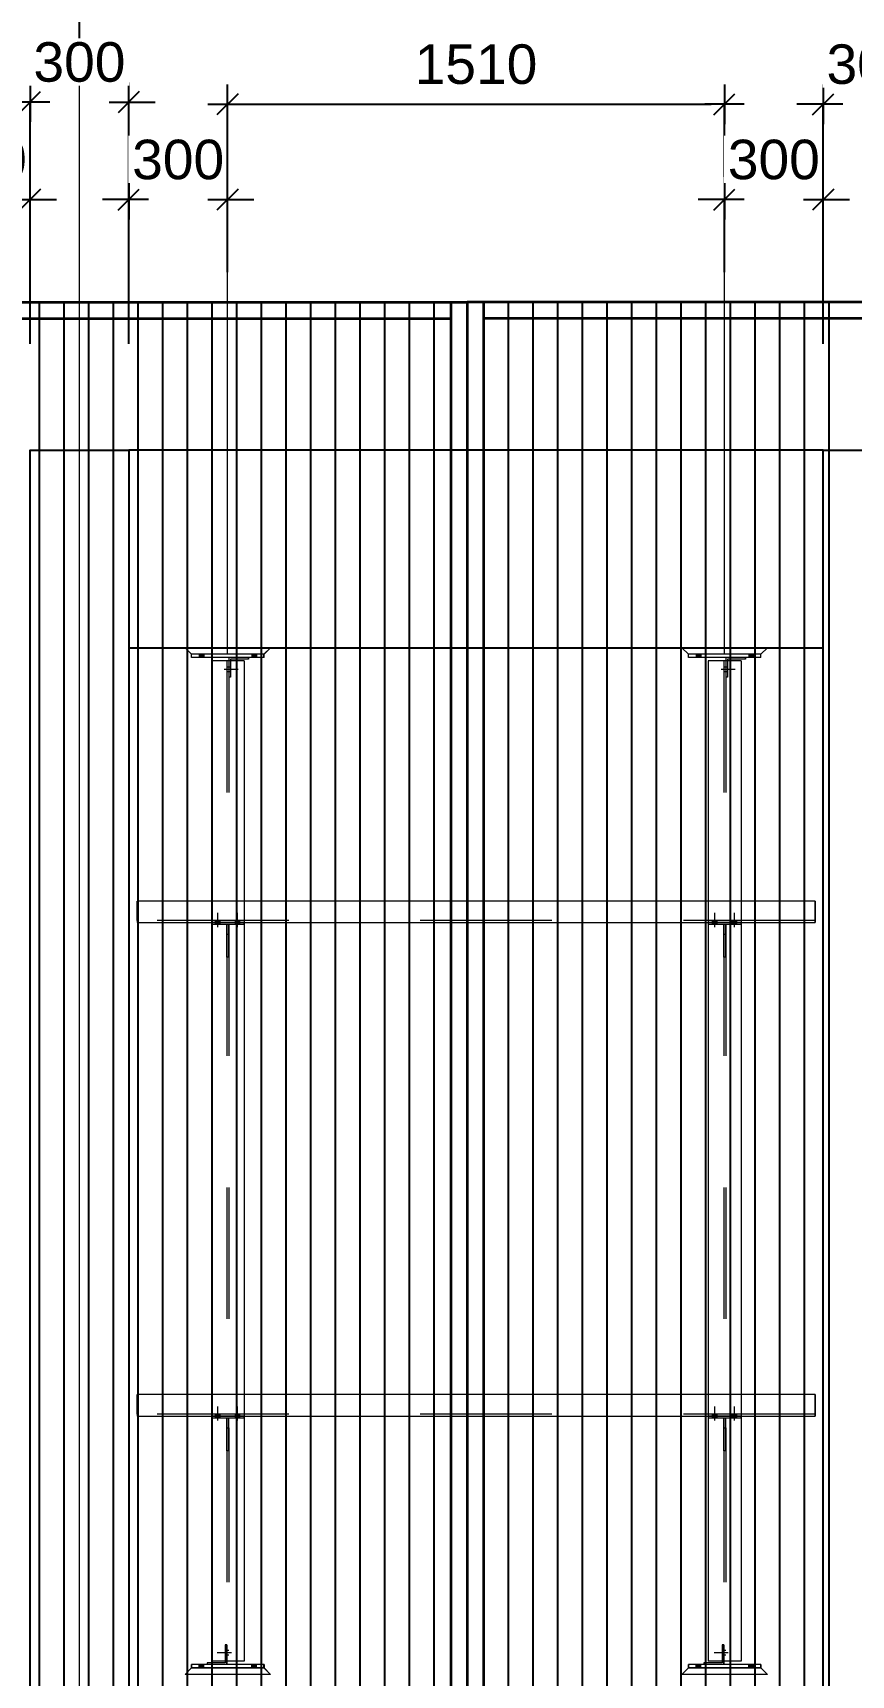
# Model space of a CAD drawing. Header units: millimetres. Extents: x 652937 to 1670132, y 1473552 to 2851037.
# Drawn here: x 663468.656 to 663471.143, y 1524564.286 to 1524569.277 of the extents above; entities that cross this region are included whole.
import ezdxf

# ---------------------------------------------------------------- set-up
doc = ezdxf.new("R2010")
doc.units = ezdxf.units.MM
for name, pattern in [('Grid Line', [22.225, 12.7, -3.175, 3.175, -3.175]), ('HIDDEN', [0.375, 0.25, -0.125]), ('XKITLINE00', [0]), ('XKITLINE02', [4, 2, -2])]:
    doc.linetypes.add(name, pattern=pattern)
doc.layers.add('000 - 0_HIDE_OBJ_FRAMING_DEF_SUB', color=7, linetype='Continuous', plot=False)
for name, color, linetype, lineweight in [('A-GENM', 7, 'Continuous', 9), ('Bolt', 7, 'Continuous', 0), ('Part', 7, 'Continuous', 0), ('Z-030-M_GRID', 7, 'Continuous', 9)]:
    doc.layers.add(name, color=color, linetype=linetype, lineweight=lineweight)
doc.layers.add('S-DIM', color=7, linetype='Continuous')
doc.styles.add('Arial', font='arial.ttf')
doc.dimstyles.new('Dim 40 - Cen', dxfattribs={"dimscale": 0.04, "dimtxt": 3, "dimasz": 1, "dimexe": 0, "dimexo": 1, "dimgap": 1.5, "dimtad": 1, "dimdec": 0, "dimlfac": 1000, "dimzin": 1, "dimdsep": 46, "dimtxsty": 'Arial', "dimblk": 'CEN1', "dimcen": 0.09, "dimclrd": 7, "dimclre": 7, "dimclrt": 7, "dimadec": 0, "dimazin": 0, "dimtfac": 1, "dimtdec": 0, "dimtix": 1, "dimtofl": 0, "dimtmove": 2, "dimatfit": 3, "dimfxl": 1, "dimtfill": 1, "dimtolj": 1, "dimtzin": 0, "dimarcsym": 1})
doc.dimstyles.new('Dim 40 - End', dxfattribs={"dimscale": 0.04, "dimtxt": 3, "dimasz": 1, "dimexe": 0, "dimexo": 2.5, "dimgap": 1.5, "dimtad": 1, "dimdec": 0, "dimlfac": 1000, "dimzin": 1, "dimdsep": 46, "dimtxsty": 'Arial', "dimblk": 'END', "dimcen": 0.09, "dimclrd": 7, "dimclre": 7, "dimclrt": 7, "dimadec": 0, "dimazin": 0, "dimtfac": 1, "dimtdec": 0, "dimtix": 1, "dimtofl": 0, "dimtmove": 2, "dimatfit": 3, "dimfxl": 1, "dimtfill": 1, "dimtfillclr": 256, "dimtolj": 1, "dimtzin": 0, "dimarcsym": 0})

# ---------------------------------------------------------------- blocks, each defined once
blk = doc.blocks.new('GM_Louver Grill Vertical Z1 - Z Profile-22981246-ENT 3 ELE-1 Sheet')
at = {"layer": '000 - 0_HIDE_OBJ_FRAMING_DEF_SUB', "color": 7}
blk.add_line((1611284.3, 108890), (1611284.3, 114870), dxfattribs=at)
blk = doc.blocks.new('E1')
at = {"layer": '000 - 0_HIDE_OBJ_FRAMING_DEF_SUB', "color": 7, "lineweight": 35}
for p, q in [((1611409.3, 114870), (1611409.3, 108890)), ((1611509.3, 114870), (1611509.3, 108890)), ((1610009.3, 114820), (1611409.3, 114820)), ((1612909.3, 114820), (1611509.3, 114820))]:
    blk.add_line(p, q, dxfattribs=at)
for points in [[(1609959.3, 114870), (1611459.3, 114870), (1611459.3, 108890), (1609959.3, 108890)], [(1612959.3, 114870), (1611459.3, 114870), (1611459.3, 108890), (1612959.3, 108890)]]:
    blk.add_lwpolyline(points, close=True, dxfattribs=at)
at = {"layer": 'A-GENM', "color": 7}
for p in [(-1125, 0), (-1050, 0), (-975, 0), (-900, 0), (-825, 0), (-750, 0), (-675, 0), (-600, 0), (-525, 0), (-450, 0), (-375, 0), (-300, 0), (-225, 0), (-150, 0), (-75, 0), (0, 0), (75, 0), (300, 0), (375, 0), (450, 0), (525, 0), (600, 0), (675, 0), (750, 0), (825, 0), (900, 0), (975, 0), (1050, 0), (1125, 0), (1200, 0), (1275, 0)]:
    blk.add_blockref('GM_Louver Grill Vertical Z1 - Z Profile-22981246-ENT 3 ELE-1 Sheet', p, dxfattribs=at)
blk = doc.blocks.new('CEN1')
at = {"color": 7}
for p, q in [((0, 1.5), (0, -1.5)), ((1.5, 0), (-1.5, 0))]:
    blk.add_line(p, q, dxfattribs=at)
blk.add_circle((0, 0), 0.75, dxfattribs=at)
blk = doc.blocks.new('*D218')
at = {"color": 7, "lineweight": -2, "transparency": 16777216}
for p, q in [((663465.583, 1524569.1562), (663465.583, 1524569.4176)), ((663465.623, 1524569.4176), (663468.758, 1524569.4176)), ((663468.798, 1524569.1996), (663468.798, 1524569.4176))]:
    blk.add_line(p, q, dxfattribs=at)
at = {"layer": 'Defpoints', "color": 7, "transparency": 16777216}
for p in [(663468.798, 1524569.4176), (663468.798, 1524569.1596), (663465.583, 1524569.1162)]:
    blk.add_point(p, dxfattribs=at)
at = {"color": 7, "lineweight": -2, "transparency": 16777216, "xscale": 0.04, "yscale": 0.04, "zscale": 0.04, "rotation": 180}
blk.add_blockref('CEN1', (663465.583, 1524569.4176), dxfattribs=at)
at = {"color": 7, "lineweight": -2, "transparency": 16777216, "xscale": 0.04, "yscale": 0.04, "zscale": 0.04}
blk.add_blockref('CEN1', (663468.798, 1524569.4176), dxfattribs=at)
at = {"color": 7, "transparency": 16777216, "insert": (663467.1905, 1524569.5389), "char_height": 0.12, "attachment_point": 5, "style": 'Arial', "bg_fill": 3, "box_fill_scale": 1.1, "bg_fill_color": 256, "bg_fill_true_color": 13158600, "bg_fill_transparency": 0}
blk.add_mtext('\\A1;3215', dxfattribs=at)
blk = doc.blocks.new('*D219')
at = {"color": 7, "lineweight": -2, "transparency": 16777216}
for p, q in [((663468.798, 1524569.1996), (663468.798, 1524569.4176)), ((663468.838, 1524569.4176), (663471.168, 1524569.4176)), ((663471.208, 1524569.162), (663471.208, 1524569.4176))]:
    blk.add_line(p, q, dxfattribs=at)
at = {"layer": 'Defpoints', "color": 7, "transparency": 16777216}
for p in [(663471.208, 1524569.4176), (663468.798, 1524569.1596), (663471.208, 1524569.122)]:
    blk.add_point(p, dxfattribs=at)
at = {"color": 7, "lineweight": -2, "transparency": 16777216, "xscale": 0.04, "yscale": 0.04, "zscale": 0.04, "rotation": 180}
blk.add_blockref('CEN1', (663468.798, 1524569.4176), dxfattribs=at)
at = {"color": 7, "lineweight": -2, "transparency": 16777216, "xscale": 0.04, "yscale": 0.04, "zscale": 0.04}
blk.add_blockref('CEN1', (663471.208, 1524569.4176), dxfattribs=at)
at = {"color": 7, "transparency": 16777216, "insert": (663470.003, 1524569.5389), "char_height": 0.12, "attachment_point": 5, "style": 'Arial', "bg_fill": 3, "box_fill_scale": 1.1, "bg_fill_color": 256, "bg_fill_true_color": 13158600, "bg_fill_transparency": 0}
blk.add_mtext('\\A1;2410', dxfattribs=at)
blk = doc.blocks.new('END')
at = {"color": 7}
for p, q in [((0, 1.5), (0, -1.5)), ((1.5, 0), (-1.5, 0)), ((-0.8, -0.8), (0.8, 0.8))]:
    blk.add_line(p, q, dxfattribs=at)
blk = doc.blocks.new('*D246')
at = {"layer": 'Defpoints', "color": 7, "transparency": 16777216}
for p in [(663468.648, 1524568.7696), (663468.3485, 1524568.4689), (663468.648, 1524568.2311)]:
    blk.add_point(p, dxfattribs=at)
at = {"layer": 'S-DIM', "color": 7, "lineweight": -2, "transparency": 16777216}
for p, q in [((663468.3085, 1524568.7696), (663468.2685, 1524568.7696)), ((663468.3485, 1524568.5689), (663468.3485, 1524568.7696)), ((663468.648, 1524568.3311), (663468.648, 1524568.7696)), ((663468.688, 1524568.7696), (663468.728, 1524568.7696))]:
    blk.add_line(p, q, dxfattribs=at)
at = {"layer": 'S-DIM', "color": 7, "lineweight": -2, "transparency": 16777216, "xscale": 0.04, "yscale": 0.04, "zscale": 0.04}
blk.add_blockref('END', (663468.3485, 1524568.7696), dxfattribs=at)
at = {"layer": 'S-DIM', "color": 7, "lineweight": -2, "transparency": 16777216, "xscale": 0.04, "yscale": 0.04, "zscale": 0.04, "rotation": 180}
blk.add_blockref('END', (663468.648, 1524568.7696), dxfattribs=at)
at = {"layer": 'S-DIM', "color": 7, "transparency": 16777216, "insert": (663468.4982, 1524568.8909), "char_height": 0.12, "attachment_point": 5, "style": 'Arial', "bg_fill": 3, "box_fill_scale": 1.1, "bg_fill_color": 256, "bg_fill_true_color": 13158600, "bg_fill_transparency": 0}
blk.add_mtext('\\A1;300', dxfattribs=at)
blk = doc.blocks.new('*D247')
at = {"layer": 'Defpoints', "color": 7, "transparency": 16777216}
for p in [(663468.948, 1524569.0659), (663468.648, 1524568.5273), (663468.948, 1524568.5273)]:
    blk.add_point(p, dxfattribs=at)
at = {"layer": 'S-DIM', "color": 7, "lineweight": -2, "transparency": 16777216}
for p, q in [((663468.608, 1524569.0659), (663468.568, 1524569.0659)), ((663468.648, 1524568.6273), (663468.648, 1524569.0659)), ((663468.948, 1524568.6273), (663468.948, 1524569.0659)), ((663468.988, 1524569.0659), (663469.028, 1524569.0659))]:
    blk.add_line(p, q, dxfattribs=at)
at = {"layer": 'S-DIM', "color": 7, "lineweight": -2, "transparency": 16777216, "xscale": 0.04, "yscale": 0.04, "zscale": 0.04}
blk.add_blockref('END', (663468.648, 1524569.0659), dxfattribs=at)
at = {"layer": 'S-DIM', "color": 7, "lineweight": -2, "transparency": 16777216, "xscale": 0.04, "yscale": 0.04, "zscale": 0.04, "rotation": 180}
blk.add_blockref('END', (663468.948, 1524569.0659), dxfattribs=at)
at = {"layer": 'S-DIM', "color": 7, "transparency": 16777216, "insert": (663468.798, 1524569.1872), "char_height": 0.12, "attachment_point": 5, "style": 'Arial', "bg_fill": 3, "box_fill_scale": 1.1, "bg_fill_color": 256, "bg_fill_true_color": 13158600, "bg_fill_transparency": 0}
blk.add_mtext('\\A1;300', dxfattribs=at)
blk = doc.blocks.new('*D248')
at = {"layer": 'Defpoints', "color": 7, "transparency": 16777216}
for p in [(663469.248, 1524568.7696), (663469.248, 1524568.4489), (663468.948, 1524568.2311)]:
    blk.add_point(p, dxfattribs=at)
at = {"layer": 'S-DIM', "color": 7, "lineweight": -2, "transparency": 16777216}
for p, q in [((663468.908, 1524568.7696), (663468.868, 1524568.7696)), ((663468.948, 1524568.3311), (663468.948, 1524568.7696)), ((663469.248, 1524568.5489), (663469.248, 1524568.7696)), ((663469.288, 1524568.7696), (663469.328, 1524568.7696))]:
    blk.add_line(p, q, dxfattribs=at)
at = {"layer": 'S-DIM', "color": 7, "lineweight": -2, "transparency": 16777216, "xscale": 0.04, "yscale": 0.04, "zscale": 0.04}
blk.add_blockref('END', (663468.948, 1524568.7696), dxfattribs=at)
at = {"layer": 'S-DIM', "color": 7, "lineweight": -2, "transparency": 16777216, "xscale": 0.04, "yscale": 0.04, "zscale": 0.04, "rotation": 180}
blk.add_blockref('END', (663469.248, 1524568.7696), dxfattribs=at)
at = {"layer": 'S-DIM', "color": 7, "transparency": 16777216, "insert": (663469.098, 1524568.8909), "char_height": 0.12, "attachment_point": 5, "style": 'Arial', "bg_fill": 3, "box_fill_scale": 1.1, "bg_fill_color": 256, "bg_fill_true_color": 13158600, "bg_fill_transparency": 0}
blk.add_mtext('\\A1;300', dxfattribs=at)
blk = doc.blocks.new('*D249')
at = {"layer": 'Defpoints', "color": 7, "transparency": 16777216}
for p in [(663470.758, 1524569.0593), (663470.758, 1524568.7385), (663469.248, 1524568.6592)]:
    blk.add_point(p, dxfattribs=at)
at = {"layer": 'S-DIM', "color": 7, "lineweight": -2, "transparency": 16777216}
for p, q in [((663469.248, 1524568.7592), (663469.248, 1524569.0593)), ((663469.288, 1524569.0593), (663470.718, 1524569.0593)), ((663470.758, 1524568.8385), (663470.758, 1524569.0593))]:
    blk.add_line(p, q, dxfattribs=at)
at = {"layer": 'S-DIM', "color": 7, "lineweight": -2, "transparency": 16777216, "xscale": 0.04, "yscale": 0.04, "zscale": 0.04, "rotation": 180}
blk.add_blockref('END', (663469.248, 1524569.0593), dxfattribs=at)
at = {"layer": 'S-DIM', "color": 7, "lineweight": -2, "transparency": 16777216, "xscale": 0.04, "yscale": 0.04, "zscale": 0.04}
blk.add_blockref('END', (663470.758, 1524569.0593), dxfattribs=at)
at = {"layer": 'S-DIM', "color": 7, "transparency": 16777216, "insert": (663470.003, 1524569.1806), "char_height": 0.12, "attachment_point": 5, "style": 'Arial', "bg_fill": 3, "box_fill_scale": 1.1, "bg_fill_color": 256, "bg_fill_true_color": 13158600, "bg_fill_transparency": 0}
blk.add_mtext('\\A1;1510', dxfattribs=at)
blk = doc.blocks.new('*D250')
at = {"layer": 'Defpoints', "color": 7, "transparency": 16777216}
for p in [(663471.058, 1524568.7696), (663470.758, 1524568.4489), (663471.058, 1524568.2311)]:
    blk.add_point(p, dxfattribs=at)
at = {"layer": 'S-DIM', "color": 7, "lineweight": -2, "transparency": 16777216}
for p, q in [((663470.718, 1524568.7696), (663470.678, 1524568.7696)), ((663470.758, 1524568.5489), (663470.758, 1524568.7696)), ((663471.058, 1524568.3311), (663471.058, 1524568.7696)), ((663471.098, 1524568.7696), (663471.138, 1524568.7696))]:
    blk.add_line(p, q, dxfattribs=at)
at = {"layer": 'S-DIM', "color": 7, "lineweight": -2, "transparency": 16777216, "xscale": 0.04, "yscale": 0.04, "zscale": 0.04}
blk.add_blockref('END', (663470.758, 1524568.7696), dxfattribs=at)
at = {"layer": 'S-DIM', "color": 7, "lineweight": -2, "transparency": 16777216, "xscale": 0.04, "yscale": 0.04, "zscale": 0.04, "rotation": 180}
blk.add_blockref('END', (663471.058, 1524568.7696), dxfattribs=at)
at = {"layer": 'S-DIM', "color": 7, "transparency": 16777216, "insert": (663470.908, 1524568.8909), "char_height": 0.12, "attachment_point": 5, "style": 'Arial', "bg_fill": 3, "box_fill_scale": 1.1, "bg_fill_color": 256, "bg_fill_true_color": 13158600, "bg_fill_transparency": 0}
blk.add_mtext('\\A1;300', dxfattribs=at)
blk = doc.blocks.new('*D251')
at = {"layer": 'Defpoints', "color": 7, "transparency": 16777216}
for p in [(663471.358, 1524569.0593), (663471.058, 1524568.5208), (663471.358, 1524568.5208)]:
    blk.add_point(p, dxfattribs=at)
at = {"layer": 'S-DIM', "color": 7, "lineweight": -2, "transparency": 16777216}
for p, q in [((663471.018, 1524569.0593), (663470.978, 1524569.0593)), ((663471.058, 1524568.6208), (663471.058, 1524569.0593)), ((663471.358, 1524568.6208), (663471.358, 1524569.0593)), ((663471.398, 1524569.0593), (663471.438, 1524569.0593))]:
    blk.add_line(p, q, dxfattribs=at)
at = {"layer": 'S-DIM', "color": 7, "lineweight": -2, "transparency": 16777216, "xscale": 0.04, "yscale": 0.04, "zscale": 0.04}
blk.add_blockref('END', (663471.058, 1524569.0593), dxfattribs=at)
at = {"layer": 'S-DIM', "color": 7, "lineweight": -2, "transparency": 16777216, "xscale": 0.04, "yscale": 0.04, "zscale": 0.04, "rotation": 180}
blk.add_blockref('END', (663471.358, 1524569.0593), dxfattribs=at)
at = {"layer": 'S-DIM', "color": 7, "transparency": 16777216, "insert": (663471.208, 1524569.1806), "char_height": 0.12, "attachment_point": 5, "style": 'Arial', "bg_fill": 3, "box_fill_scale": 1.1, "bg_fill_color": 256, "bg_fill_true_color": 13158600, "bg_fill_transparency": 0}
blk.add_mtext('\\A1;300', dxfattribs=at)
blk = doc.blocks.new('*A19353005')
at = {"layer": 'Part', "color": 7, "linetype": 'XKITLINE00', "lineweight": 0}
for p, q in [((48.352068, 62.85), (48.352068, 62.9)), ((49.452238, 62.9), (48.352068, 62.9)), ((48.352238, 62.85), (48.352238, 62.9)), ((49.452238, 62.85), (49.452238, 62.9)), ((49.452238, 62.85), (48.352068, 62.85))]:
    blk.add_line(p, q, dxfattribs=at)
at = {"layer": 'Part', "color": 7, "linetype": 'XKITLINE02', "lineweight": 0}
blk.add_line((49.452068, 62.85), (49.452068, 62.9), dxfattribs=at)
blk = doc.blocks.new('*A19363006')
at = {"layer": 'Part', "color": 7, "linetype": 'XKITLINE00', "lineweight": 0}
for p, q in [((48.917107, 62.85), (48.917107, 62.8)), ((48.9172, 62.85), (48.9172, 62.8)), ((48.9422, 62.825), (48.9422, 62.8)), ((49.2172, 62.825), (48.9422, 62.825)), ((49.2172, 62.825), (49.2172, 62.85))]:
    blk.add_line(p, q, dxfattribs=at)
at = {"layer": 'Part', "color": 7, "linetype": 'XKITLINE02', "lineweight": 0}
for p, q in [((49.2172, 62.85), (48.917107, 62.85)), ((48.917107, 62.8), (48.917107, 62.55)), ((48.9172, 62.8), (48.9172, 62.55)), ((48.9422, 62.825), (48.942107, 62.825)), ((48.942107, 62.825), (48.942107, 62.55)), ((48.9422, 62.825), (48.942107, 62.825)), ((48.9422, 62.8), (48.9422, 62.55)), ((49.217107, 62.85), (49.217107, 62.825)), ((48.9422, 62.55), (48.917107, 62.55))]:
    blk.add_line(p, q, dxfattribs=at)
blk = doc.blocks.new('*A19373007')
at = {"layer": 'Part', "color": 7, "linetype": 'XKITLINE00', "lineweight": 0}
for p, q in [((48.252037, 63), (48.352068, 62.9)), ((48.352238, 62.9), (48.252269, 63)), ((49.452238, 62.9), (48.352068, 62.9)), ((49.552269, 63), (49.452238, 62.9))]:
    blk.add_line(p, q, dxfattribs=at)
at = {"layer": 'Part', "color": 7, "linetype": 'XKITLINE02', "lineweight": 0}
for p, q in [((48.252269, 63), (48.252037, 63)), ((48.252037, 63), (49.552269, 63)), ((49.452068, 62.9), (49.552037, 63)), ((49.452238, 62.9), (49.452068, 62.9))]:
    blk.add_line(p, q, dxfattribs=at)
blk = doc.blocks.new('*A19383008')
at = {"layer": 'Bolt', "color": 7, "linetype": 'XKITLINE02', "lineweight": 0}
for p, q in [((48.847553, 62.675), (49.062153, 62.675)), ((48.887142, 62.64), (48.917142, 62.64)), ((48.887164, 62.71), (48.917164, 62.71)), ((48.917123, 62.64), (48.942123, 62.64)), ((48.917183, 62.71), (48.942183, 62.71))]:
    blk.add_line(p, q, dxfattribs=at)
blk = doc.blocks.new('*A19393009')
at = {"layer": 'Bolt'}
for points in [[(48.537, 62.9), (48.537, 62.85), (48.467, 62.85), (48.467, 62.9)], [(49.337, 62.9), (49.337, 62.85), (49.267, 62.85), (49.267, 62.9)]]:
    blk.add_hatch(color=7, dxfattribs=at).paths.add_polyline_path(points, flags=17)
at = {"layer": 'Bolt', "color": 7, "linetype": 'XKITLINE00', "lineweight": 0}
for p, q in [((48.467, 62.9), (48.467, 62.85)), ((48.502, 62.9), (48.502, 62.85)), ((48.537, 62.9), (48.537, 62.85)), ((49.267, 62.9), (49.267, 62.85)), ((49.302, 62.9), (49.302, 62.85)), ((49.337, 62.9), (49.337, 62.85))]:
    blk.add_line(p, q, dxfattribs=at)
blk = doc.blocks.new('*A19403010')
at = {"layer": 'Bolt'}
for points in [[(48.717, 58.825), (48.717, 58.855), (48.787, 58.855), (48.787, 58.825)], [(48.717, 58.795), (48.717, 58.825), (48.787, 58.825), (48.787, 58.795)], [(49.017, 58.825), (49.017, 58.855), (49.087, 58.855), (49.087, 58.825)], [(49.017, 58.795), (49.017, 58.825), (49.087, 58.825), (49.087, 58.795)]]:
    blk.add_hatch(color=7, dxfattribs=at).paths.add_polyline_path(points, flags=17)
at = {"layer": 'Bolt', "color": 7, "linetype": 'XKITLINE00', "lineweight": 0}
for p, q in [((48.752, 58.755), (48.752, 58.97)), ((49.052, 58.755), (49.052, 58.97)), ((48.717, 58.825), (48.717, 58.855)), ((48.717, 58.795), (48.717, 58.825)), ((48.787, 58.825), (48.787, 58.855)), ((48.787, 58.795), (48.787, 58.825)), ((49.017, 58.825), (49.017, 58.855)), ((49.017, 58.795), (49.017, 58.825)), ((49.087, 58.825), (49.087, 58.855)), ((49.087, 58.795), (49.087, 58.825))]:
    blk.add_line(p, q, dxfattribs=at)
blk = doc.blocks.new('*A19413011')
at = {"layer": 'Part', "color": 7, "linetype": 'XKITLINE00', "lineweight": 0}
for p, q in [((48.652238, 58.825), (48.652238, 58.795)), ((48.652238, 58.795), (48.652424, 58.795)), ((49.152424, 58.795), (48.652238, 58.795)), ((48.652424, 58.825), (48.652424, 58.795)), ((49.152424, 58.795), (49.152424, 58.825))]:
    blk.add_line(p, q, dxfattribs=at)
at = {"layer": 'Part', "color": 7, "linetype": 'XKITLINE02', "lineweight": 0}
for p, q in [((49.152424, 58.825), (48.652238, 58.825)), ((49.152238, 58.825), (49.152424, 58.825)), ((49.152238, 58.825), (49.152238, 58.795)), ((49.152238, 58.795), (49.152424, 58.795))]:
    blk.add_line(p, q, dxfattribs=at)
blk = doc.blocks.new('*A21443214')
at = {"layer": 'Part', "color": 7, "linetype": 'XKITLINE00', "lineweight": 0}
for p, q in [((39.977135, 51.65), (39.977145, 51.65)), ((39.977291, 51.65), (39.977145, 51.65)), ((39.977145, 51.65), (39.977145, 51.355)), ((50.277301, 51.65), (39.977281, 51.65)), ((39.977291, 51.65), (39.977291, 51.325)), ((50.277291, 51.65), (50.277301, 51.65)), ((50.277301, 51.65), (50.277301, 51.325)), ((39.977135, 51.355), (39.977135, 51.325)), ((39.977291, 51.325), (39.977135, 51.325)), ((39.977135, 51.325), (50.277301, 51.325)), ((39.977145, 51.355), (39.977291, 51.355)), ((39.977145, 51.355), (39.977281, 51.355))]:
    blk.add_line(p, q, dxfattribs=at)
at = {"layer": 'Part', "color": 7, "linetype": 'XKITLINE02', "lineweight": 0}
for p, q in [((39.977135, 51.65), (39.977135, 51.355)), ((39.977145, 51.65), (39.977135, 51.65)), ((39.977281, 51.355), (39.977281, 51.65)), ((50.277146, 51.325), (50.277146, 51.65)), ((50.277146, 51.65), (50.277156, 51.65)), ((50.277156, 51.65), (50.277156, 51.355)), ((50.277291, 51.355), (50.277291, 51.65)), ((50.277291, 51.355), (39.977281, 51.355)), ((50.277301, 51.325), (50.277146, 51.325)), ((50.277156, 51.355), (50.277291, 51.355))]:
    blk.add_line(p, q, dxfattribs=at)
blk = doc.blocks.new('*A21473217')
at = {"layer": 'Part', "color": 7, "linetype": 'XKITLINE00', "lineweight": 0}
for p, q in [((41.602156, 62.8), (41.102001, 62.8)), ((41.102014, 62.8), (41.102014, 59.15)), ((41.102156, 62.8), (41.102156, 59.15)), ((41.602156, 62.8), (41.602156, 59.15)), ((41.102014, 58.825), (41.102014, 51.65)), ((41.102156, 58.825), (41.102156, 51.65)), ((41.602156, 58.795), (41.602156, 51.65)), ((41.102014, 51.325), (41.102014, 47.6)), ((41.102156, 51.325), (41.102156, 47.6)), ((41.602156, 51.295), (41.602156, 47.6)), ((41.602156, 47.6), (41.102001, 47.6))]:
    blk.add_line(p, q, dxfattribs=at)
at = {"layer": 'Part', "color": 7, "linetype": 'XKITLINE02', "lineweight": 0}
for p, q in [((41.102001, 62.8), (41.102001, 47.6)), ((41.102144, 62.8), (41.102144, 47.6)), ((41.337014, 62.8), (41.337014, 47.6)), ((41.337144, 62.8), (41.337144, 47.6)), ((41.367014, 62.8), (41.367014, 47.6)), ((41.367144, 62.8), (41.367144, 47.6)), ((41.602001, 62.8), (41.602001, 47.6)), ((41.602014, 62.8), (41.602014, 47.6)), ((41.602144, 62.8), (41.602144, 47.6)), ((41.102014, 59.15), (41.102014, 58.825)), ((41.102156, 59.15), (41.102156, 58.825)), ((41.602156, 59.15), (41.602156, 58.795)), ((41.102014, 51.65), (41.102014, 51.325)), ((41.102156, 51.65), (41.102156, 51.325)), ((41.602156, 51.65), (41.602156, 51.295))]:
    blk.add_line(p, q, dxfattribs=at)
blk = doc.blocks.new('*A21483218')
at = {"layer": 'Part', "color": 7, "linetype": 'XKITLINE00', "lineweight": 0}
for p, q in [((49.152231, 62.8), (48.652076, 62.8)), ((48.652088, 62.8), (48.652088, 59.15)), ((48.652231, 62.8), (48.652231, 59.15)), ((49.152231, 62.8), (49.152231, 59.15)), ((48.652088, 58.825), (48.652088, 51.65)), ((48.652231, 58.825), (48.652231, 51.65)), ((49.152231, 58.795), (49.152231, 51.65)), ((48.652088, 51.325), (48.652088, 47.6)), ((48.652231, 51.325), (48.652231, 47.6)), ((49.152231, 51.295), (49.152231, 47.6)), ((49.152231, 47.6), (48.652076, 47.6))]:
    blk.add_line(p, q, dxfattribs=at)
at = {"layer": 'Part', "color": 7, "linetype": 'XKITLINE02', "lineweight": 0}
for p, q in [((48.652076, 62.8), (48.652076, 47.6)), ((48.652218, 62.8), (48.652218, 47.6)), ((48.887088, 62.8), (48.887088, 47.6)), ((48.887218, 62.8), (48.887218, 47.6)), ((48.917088, 62.8), (48.917088, 47.6)), ((48.917218, 62.8), (48.917218, 47.6)), ((49.152076, 62.8), (49.152076, 47.6)), ((49.152088, 62.8), (49.152088, 47.6)), ((49.152218, 62.8), (49.152218, 47.6)), ((48.652088, 59.15), (48.652088, 58.825)), ((48.652231, 59.15), (48.652231, 58.825)), ((49.152231, 59.15), (49.152231, 58.795)), ((48.652088, 51.65), (48.652088, 51.325)), ((48.652231, 51.65), (48.652231, 51.325)), ((49.152231, 51.65), (49.152231, 51.295))]:
    blk.add_line(p, q, dxfattribs=at)
blk = doc.blocks.new('*A21503220')
at = {"layer": 'Part', "color": 7, "linetype": 'XKITLINE00', "lineweight": 0}
for p, q in [((48.887238, 51.295), (48.887238, 50.795)), ((48.887424, 51.145), (48.887424, 51.295)), ((48.917424, 51.295), (48.887424, 51.295)), ((48.917424, 51.145), (48.917424, 51.295)), ((48.887285, 50.795), (48.887424, 51.145)), ((48.887424, 51.145), (48.917424, 51.145)), ((48.917424, 51.145), (48.917285, 50.795)), ((48.887238, 50.795), (48.887285, 50.795)), ((48.917285, 50.795), (48.887285, 50.795))]:
    blk.add_line(p, q, dxfattribs=at)
at = {"layer": 'Part', "color": 7, "linetype": 'XKITLINE02', "lineweight": 0}
for p, q in [((48.887424, 51.295), (48.887238, 51.295)), ((48.887424, 51.295), (48.887238, 51.295)), ((48.917238, 50.795), (48.917238, 51.295)), ((48.887285, 50.795), (48.887238, 50.795))]:
    blk.add_line(p, q, dxfattribs=at)
blk = doc.blocks.new('*A21513221')
at = {"layer": 'Part', "color": 7, "linetype": 'XKITLINE00', "lineweight": 0}
for p, q in [((48.652238, 51.325), (48.652238, 51.295)), ((48.652238, 51.295), (48.652424, 51.295)), ((49.152424, 51.295), (48.652238, 51.295)), ((48.652424, 51.325), (48.652424, 51.295)), ((49.152424, 51.295), (49.152424, 51.325))]:
    blk.add_line(p, q, dxfattribs=at)
at = {"layer": 'Part', "color": 7, "linetype": 'XKITLINE02', "lineweight": 0}
for p, q in [((49.152424, 51.325), (48.652238, 51.325)), ((49.152238, 51.325), (49.152424, 51.325)), ((49.152238, 51.325), (49.152238, 51.295)), ((49.152238, 51.295), (49.152424, 51.295))]:
    blk.add_line(p, q, dxfattribs=at)
blk = doc.blocks.new('*A21523222')
at = {"layer": 'Part', "color": 7, "linetype": 'XKITLINE00', "lineweight": 0}
for p, q in [((48.887238, 58.795), (48.887238, 58.295)), ((48.887285, 58.295), (48.887424, 58.645)), ((48.887424, 58.645), (48.887424, 58.795)), ((48.917424, 58.795), (48.887424, 58.795)), ((48.887424, 58.645), (48.917424, 58.645)), ((48.917424, 58.645), (48.917285, 58.295)), ((48.917424, 58.645), (48.917424, 58.795)), ((48.887238, 58.295), (48.887285, 58.295)), ((48.917285, 58.295), (48.887285, 58.295))]:
    blk.add_line(p, q, dxfattribs=at)
at = {"layer": 'Part', "color": 7, "linetype": 'XKITLINE02', "lineweight": 0}
for p, q in [((48.887424, 58.795), (48.887238, 58.795)), ((48.887424, 58.795), (48.887238, 58.795)), ((48.917238, 58.295), (48.917238, 58.795)), ((48.887285, 58.295), (48.887238, 58.295))]:
    blk.add_line(p, q, dxfattribs=at)
blk = doc.blocks.new('*A21533223')
at = {"layer": 'Bolt'}
for points in [[(48.717, 51.325), (48.717, 51.355), (48.787, 51.355), (48.787, 51.325)], [(48.717, 51.295), (48.717, 51.325), (48.787, 51.325), (48.787, 51.295)], [(49.017, 51.325), (49.017, 51.355), (49.087, 51.355), (49.087, 51.325)], [(49.017, 51.295), (49.017, 51.325), (49.087, 51.325), (49.087, 51.295)]]:
    blk.add_hatch(color=7, dxfattribs=at).paths.add_polyline_path(points, flags=17)
at = {"layer": 'Bolt', "color": 7, "linetype": 'XKITLINE00', "lineweight": 0}
for p, q in [((48.752, 51.255), (48.752, 51.47)), ((49.052, 51.255), (49.052, 51.47)), ((48.717, 51.325), (48.717, 51.355)), ((48.717, 51.295), (48.717, 51.325)), ((48.787, 51.325), (48.787, 51.355)), ((48.787, 51.295), (48.787, 51.325)), ((49.017, 51.325), (49.017, 51.355)), ((49.017, 51.295), (49.017, 51.325)), ((49.087, 51.325), (49.087, 51.355)), ((49.087, 51.295), (49.087, 51.325))]:
    blk.add_line(p, q, dxfattribs=at)
blk = doc.blocks.new('*A21543224')
at = {"layer": 'Part', "color": 7, "linetype": 'XKITLINE00', "lineweight": 0}
for p, q in [((41.337164, 51.295), (41.337164, 50.795)), ((41.33735, 51.145), (41.33735, 51.295)), ((41.36735, 51.295), (41.33735, 51.295)), ((41.36735, 51.145), (41.36735, 51.295)), ((41.337211, 50.795), (41.33735, 51.145)), ((41.33735, 51.145), (41.36735, 51.145)), ((41.36735, 51.145), (41.367211, 50.795)), ((41.337164, 50.795), (41.337211, 50.795)), ((41.367211, 50.795), (41.337211, 50.795))]:
    blk.add_line(p, q, dxfattribs=at)
at = {"layer": 'Part', "color": 7, "linetype": 'XKITLINE02', "lineweight": 0}
for p, q in [((41.33735, 51.295), (41.337164, 51.295)), ((41.33735, 51.295), (41.337164, 51.295)), ((41.367164, 50.795), (41.367164, 51.295)), ((41.337211, 50.795), (41.337164, 50.795))]:
    blk.add_line(p, q, dxfattribs=at)
blk = doc.blocks.new('*A21553225')
at = {"layer": 'Part', "color": 7, "linetype": 'XKITLINE00', "lineweight": 0}
for p, q in [((41.102164, 51.325), (41.102164, 51.295)), ((41.102164, 51.295), (41.10235, 51.295)), ((41.60235, 51.295), (41.102164, 51.295)), ((41.10235, 51.325), (41.10235, 51.295)), ((41.60235, 51.295), (41.60235, 51.325))]:
    blk.add_line(p, q, dxfattribs=at)
at = {"layer": 'Part', "color": 7, "linetype": 'XKITLINE02', "lineweight": 0}
for p, q in [((41.60235, 51.325), (41.102164, 51.325)), ((41.602164, 51.325), (41.60235, 51.325)), ((41.602164, 51.325), (41.602164, 51.295)), ((41.602164, 51.295), (41.60235, 51.295))]:
    blk.add_line(p, q, dxfattribs=at)
blk = doc.blocks.new('*A21563226')
at = {"layer": 'Part', "color": 7, "linetype": 'XKITLINE00', "lineweight": 0}
for p, q in [((41.337164, 58.795), (41.337164, 58.295)), ((41.337211, 58.295), (41.33735, 58.645)), ((41.33735, 58.645), (41.33735, 58.795)), ((41.36735, 58.795), (41.33735, 58.795)), ((41.33735, 58.645), (41.36735, 58.645)), ((41.36735, 58.645), (41.367211, 58.295)), ((41.36735, 58.645), (41.36735, 58.795)), ((41.337164, 58.295), (41.337211, 58.295)), ((41.367211, 58.295), (41.337211, 58.295))]:
    blk.add_line(p, q, dxfattribs=at)
at = {"layer": 'Part', "color": 7, "linetype": 'XKITLINE02', "lineweight": 0}
for p, q in [((41.33735, 58.795), (41.337164, 58.795)), ((41.33735, 58.795), (41.337164, 58.795)), ((41.367164, 58.295), (41.367164, 58.795)), ((41.337211, 58.295), (41.337164, 58.295))]:
    blk.add_line(p, q, dxfattribs=at)
blk = doc.blocks.new('*A21573227')
at = {"layer": 'Bolt'}
for points in [[(41.167, 51.325), (41.167, 51.355), (41.237, 51.355), (41.237, 51.325)], [(41.167, 51.295), (41.167, 51.325), (41.237, 51.325), (41.237, 51.295)], [(41.467, 51.325), (41.467, 51.355), (41.537, 51.355), (41.537, 51.325)], [(41.467, 51.295), (41.467, 51.325), (41.537, 51.325), (41.537, 51.295)]]:
    blk.add_hatch(color=7, dxfattribs=at).paths.add_polyline_path(points, flags=17)
at = {"layer": 'Bolt', "color": 7, "linetype": 'XKITLINE00', "lineweight": 0}
for p, q in [((41.202, 51.255), (41.202, 51.47)), ((41.502, 51.255), (41.502, 51.47)), ((41.167, 51.325), (41.167, 51.355)), ((41.167, 51.295), (41.167, 51.325)), ((41.237, 51.325), (41.237, 51.355)), ((41.237, 51.295), (41.237, 51.325)), ((41.467, 51.325), (41.467, 51.355)), ((41.467, 51.295), (41.467, 51.325)), ((41.537, 51.325), (41.537, 51.355)), ((41.537, 51.295), (41.537, 51.325))]:
    blk.add_line(p, q, dxfattribs=at)
blk = doc.blocks.new('*A21853255')
at = {"layer": 'Part', "color": 7, "linetype": 'XKITLINE00', "lineweight": 0}
for p, q in [((39.977135, 59.15), (39.977145, 59.15)), ((39.977291, 59.15), (39.977145, 59.15)), ((39.977145, 59.15), (39.977145, 58.855)), ((50.277301, 59.15), (39.977281, 59.15)), ((39.977291, 59.15), (39.977291, 58.825)), ((50.277291, 59.15), (50.277301, 59.15)), ((50.277301, 59.15), (50.277301, 58.825)), ((39.977135, 58.855), (39.977135, 58.825)), ((39.977291, 58.825), (39.977135, 58.825)), ((39.977135, 58.825), (50.277301, 58.825)), ((39.977145, 58.855), (39.977291, 58.855)), ((39.977145, 58.855), (39.977281, 58.855))]:
    blk.add_line(p, q, dxfattribs=at)
at = {"layer": 'Part', "color": 7, "linetype": 'XKITLINE02', "lineweight": 0}
for p, q in [((39.977135, 59.15), (39.977135, 58.855)), ((39.977145, 59.15), (39.977135, 59.15)), ((39.977281, 58.855), (39.977281, 59.15)), ((50.277146, 58.825), (50.277146, 59.15)), ((50.277146, 59.15), (50.277156, 59.15)), ((50.277156, 59.15), (50.277156, 58.855)), ((50.277291, 58.855), (50.277291, 59.15)), ((50.277291, 58.855), (39.977281, 58.855)), ((50.277301, 58.825), (50.277146, 58.825)), ((50.277156, 58.855), (50.277291, 58.855))]:
    blk.add_line(p, q, dxfattribs=at)
blk = doc.blocks.new('*A21863256')
at = {"layer": 'Part', "color": 7, "linetype": 'XKITLINE00', "lineweight": 0}
for p, q in [((40.801993, 62.85), (40.801993, 62.9)), ((41.902164, 62.9), (40.801993, 62.9)), ((40.802164, 62.85), (40.802164, 62.9)), ((41.902164, 62.85), (41.902164, 62.9)), ((41.902164, 62.85), (40.801993, 62.85))]:
    blk.add_line(p, q, dxfattribs=at)
at = {"layer": 'Part', "color": 7, "linetype": 'XKITLINE02', "lineweight": 0}
blk.add_line((41.901993, 62.85), (41.901993, 62.9), dxfattribs=at)
blk = doc.blocks.new('*A21873257')
at = {"layer": 'Part', "color": 7, "linetype": 'XKITLINE00', "lineweight": 0}
for p, q in [((41.367032, 62.85), (41.367032, 62.8)), ((41.367125, 62.85), (41.367125, 62.8)), ((41.392125, 62.825), (41.392125, 62.8)), ((41.667125, 62.825), (41.392125, 62.825)), ((41.667125, 62.825), (41.667125, 62.85))]:
    blk.add_line(p, q, dxfattribs=at)
at = {"layer": 'Part', "color": 7, "linetype": 'XKITLINE02', "lineweight": 0}
for p, q in [((41.667125, 62.85), (41.367032, 62.85)), ((41.367032, 62.8), (41.367032, 62.55)), ((41.367125, 62.8), (41.367125, 62.55)), ((41.392125, 62.825), (41.392032, 62.825)), ((41.392032, 62.825), (41.392032, 62.55)), ((41.392125, 62.825), (41.392032, 62.825)), ((41.392125, 62.8), (41.392125, 62.55)), ((41.667032, 62.85), (41.667032, 62.825)), ((41.392125, 62.55), (41.367032, 62.55))]:
    blk.add_line(p, q, dxfattribs=at)
blk = doc.blocks.new('*A21883258')
at = {"layer": 'Part', "color": 7, "linetype": 'XKITLINE00', "lineweight": 0}
for p, q in [((40.701962, 63), (40.801993, 62.9)), ((40.802164, 62.9), (40.702195, 63)), ((41.902164, 62.9), (40.801993, 62.9)), ((42.002195, 63), (41.902164, 62.9))]:
    blk.add_line(p, q, dxfattribs=at)
at = {"layer": 'Part', "color": 7, "linetype": 'XKITLINE02', "lineweight": 0}
for p, q in [((40.702195, 63), (40.701962, 63)), ((40.701962, 63), (42.002195, 63)), ((41.901993, 62.9), (42.001962, 63)), ((41.902164, 62.9), (41.901993, 62.9))]:
    blk.add_line(p, q, dxfattribs=at)
blk = doc.blocks.new('*A21893259')
at = {"layer": 'Bolt', "color": 7, "linetype": 'XKITLINE02', "lineweight": 0}
for p, q in [((41.297479, 62.675), (41.512079, 62.675)), ((41.337068, 62.64), (41.367068, 62.64)), ((41.33709, 62.71), (41.36709, 62.71)), ((41.367049, 62.64), (41.392048, 62.64)), ((41.367109, 62.71), (41.392109, 62.71))]:
    blk.add_line(p, q, dxfattribs=at)
blk = doc.blocks.new('*A21903260')
at = {"layer": 'Bolt'}
for points in [[(40.987, 62.9), (40.987, 62.85), (40.917, 62.85), (40.917, 62.9)], [(41.787, 62.9), (41.787, 62.85), (41.717, 62.85), (41.717, 62.9)]]:
    blk.add_hatch(color=7, dxfattribs=at).paths.add_polyline_path(points, flags=17)
at = {"layer": 'Bolt', "color": 7, "linetype": 'XKITLINE00', "lineweight": 0}
for p, q in [((40.917, 62.9), (40.917, 62.85)), ((40.952, 62.9), (40.952, 62.85)), ((40.987, 62.9), (40.987, 62.85)), ((41.717, 62.9), (41.717, 62.85)), ((41.752, 62.9), (41.752, 62.85)), ((41.787, 62.9), (41.787, 62.85))]:
    blk.add_line(p, q, dxfattribs=at)
blk = doc.blocks.new('*A21913261')
at = {"layer": 'Bolt'}
for points in [[(41.167, 58.825), (41.167, 58.855), (41.237, 58.855), (41.237, 58.825)], [(41.167, 58.795), (41.167, 58.825), (41.237, 58.825), (41.237, 58.795)], [(41.467, 58.825), (41.467, 58.855), (41.537, 58.855), (41.537, 58.825)], [(41.467, 58.795), (41.467, 58.825), (41.537, 58.825), (41.537, 58.795)]]:
    blk.add_hatch(color=7, dxfattribs=at).paths.add_polyline_path(points, flags=17)
at = {"layer": 'Bolt', "color": 7, "linetype": 'XKITLINE00', "lineweight": 0}
for p, q in [((41.202, 58.755), (41.202, 58.97)), ((41.502, 58.755), (41.502, 58.97)), ((41.167, 58.825), (41.167, 58.855)), ((41.167, 58.795), (41.167, 58.825)), ((41.237, 58.825), (41.237, 58.855)), ((41.237, 58.795), (41.237, 58.825)), ((41.467, 58.825), (41.467, 58.855)), ((41.467, 58.795), (41.467, 58.825)), ((41.537, 58.825), (41.537, 58.855)), ((41.537, 58.795), (41.537, 58.825))]:
    blk.add_line(p, q, dxfattribs=at)
blk = doc.blocks.new('*A21923262')
at = {"layer": 'Part', "color": 7, "linetype": 'XKITLINE00', "lineweight": 0}
for p, q in [((41.102164, 58.825), (41.102164, 58.795)), ((41.102164, 58.795), (41.10235, 58.795)), ((41.60235, 58.795), (41.102164, 58.795)), ((41.10235, 58.825), (41.10235, 58.795)), ((41.60235, 58.795), (41.60235, 58.825))]:
    blk.add_line(p, q, dxfattribs=at)
at = {"layer": 'Part', "color": 7, "linetype": 'XKITLINE02', "lineweight": 0}
for p, q in [((41.60235, 58.825), (41.102164, 58.825)), ((41.602164, 58.825), (41.60235, 58.825)), ((41.602164, 58.825), (41.602164, 58.795)), ((41.602164, 58.795), (41.60235, 58.795))]:
    blk.add_line(p, q, dxfattribs=at)
blk = doc.blocks.new('*A23603430')
at = {"layer": 'Part', "color": 7, "linetype": 'XKITLINE02', "lineweight": 0}
for p, q in [((48.8872, 47.85), (48.862107, 47.85)), ((48.862107, 47.85), (48.862107, 47.6)), ((48.8622, 47.85), (48.8622, 47.6)), ((48.887107, 47.55), (48.887107, 47.85)), ((48.8872, 47.85), (48.8872, 47.6)), ((48.587107, 47.575), (48.5872, 47.575)), ((48.5872, 47.575), (48.587107, 47.575)), ((48.8872, 47.55), (48.587107, 47.55))]:
    blk.add_line(p, q, dxfattribs=at)
at = {"layer": 'Part', "color": 7, "linetype": 'XKITLINE00', "lineweight": 0}
for p, q in [((48.587107, 47.575), (48.587107, 47.55)), ((48.8622, 47.575), (48.5872, 47.575)), ((48.5872, 47.575), (48.5872, 47.55)), ((48.862107, 47.6), (48.862107, 47.575)), ((48.8622, 47.6), (48.8622, 47.575)), ((48.8872, 47.6), (48.8872, 47.55))]:
    blk.add_line(p, q, dxfattribs=at)
blk = doc.blocks.new('*A23613431')
at = {"layer": 'Part', "color": 7, "linetype": 'XKITLINE00', "lineweight": 0}
for p, q in [((49.452238, 47.55), (48.352068, 47.55)), ((48.352068, 47.55), (48.352068, 47.5)), ((49.452238, 47.5), (48.352068, 47.5)), ((48.352238, 47.5), (48.352238, 47.55)), ((49.452238, 47.55), (49.452238, 47.5))]:
    blk.add_line(p, q, dxfattribs=at)
at = {"layer": 'Part', "color": 7, "linetype": 'XKITLINE02', "lineweight": 0}
blk.add_line((49.452068, 47.5), (49.452068, 47.55), dxfattribs=at)
blk = doc.blocks.new('*A23653435')
at = {"layer": 'Part', "color": 7, "linetype": 'XKITLINE00', "lineweight": 0}
for p, q in [((48.352068, 47.5), (48.252037, 47.4)), ((48.252269, 47.4), (48.352238, 47.5)), ((48.352238, 47.5), (48.352068, 47.5)), ((48.352068, 47.5), (49.452238, 47.5)), ((49.452238, 47.5), (49.552269, 47.4))]:
    blk.add_line(p, q, dxfattribs=at)
at = {"layer": 'Part', "color": 7, "linetype": 'XKITLINE02', "lineweight": 0}
for p, q in [((49.452068, 47.5), (49.552037, 47.4)), ((49.552269, 47.4), (48.252037, 47.4)), ((49.552037, 47.4), (49.552269, 47.4))]:
    blk.add_line(p, q, dxfattribs=at)
blk = doc.blocks.new('*A23663436')
at = {"layer": 'Bolt', "color": 7, "linetype": 'XKITLINE02', "lineweight": 0}
for p, q in [((48.956753, 47.725), (48.742153, 47.725)), ((48.887123, 47.76), (48.862123, 47.76)), ((48.887183, 47.69), (48.862183, 47.69)), ((48.917142, 47.76), (48.887142, 47.76)), ((48.917164, 47.69), (48.887164, 47.69))]:
    blk.add_line(p, q, dxfattribs=at)
blk = doc.blocks.new('*A23673437')
at = {"layer": 'Bolt'}
for points in [[(48.537, 47.55), (48.537, 47.5), (48.467, 47.5), (48.467, 47.55)], [(49.337, 47.55), (49.337, 47.5), (49.267, 47.5), (49.267, 47.55)]]:
    blk.add_hatch(color=7, dxfattribs=at).paths.add_polyline_path(points, flags=17)
at = {"layer": 'Bolt', "color": 7, "linetype": 'XKITLINE00', "lineweight": 0}
for p, q in [((48.467, 47.5), (48.467, 47.55)), ((48.502, 47.5), (48.502, 47.55)), ((48.537, 47.5), (48.537, 47.55)), ((49.267, 47.5), (49.267, 47.55)), ((49.302, 47.5), (49.302, 47.55)), ((49.337, 47.5), (49.337, 47.55))]:
    blk.add_line(p, q, dxfattribs=at)
blk = doc.blocks.new('*A23743444')
at = {"layer": 'Bolt'}
for points in [[(40.987, 47.55), (40.987, 47.5), (40.917, 47.5), (40.917, 47.55)], [(41.787, 47.55), (41.787, 47.5), (41.717, 47.5), (41.717, 47.55)]]:
    blk.add_hatch(color=7, dxfattribs=at).paths.add_polyline_path(points, flags=17)
at = {"layer": 'Bolt', "color": 7, "linetype": 'XKITLINE00', "lineweight": 0}
for p, q in [((40.917, 47.5), (40.917, 47.55)), ((40.952, 47.5), (40.952, 47.55)), ((40.987, 47.5), (40.987, 47.55)), ((41.717, 47.5), (41.717, 47.55)), ((41.752, 47.5), (41.752, 47.55)), ((41.787, 47.5), (41.787, 47.55))]:
    blk.add_line(p, q, dxfattribs=at)
blk = doc.blocks.new('*A23753445')
at = {"layer": 'Bolt', "color": 7, "linetype": 'XKITLINE02', "lineweight": 0}
for p, q in [((41.406679, 47.725), (41.192079, 47.725)), ((41.337049, 47.76), (41.312049, 47.76)), ((41.337109, 47.69), (41.312109, 47.69)), ((41.367068, 47.76), (41.337068, 47.76)), ((41.36709, 47.69), (41.33709, 47.69))]:
    blk.add_line(p, q, dxfattribs=at)
blk = doc.blocks.new('*A23763446')
at = {"layer": 'Part', "color": 7, "linetype": 'XKITLINE00', "lineweight": 0}
for p, q in [((40.801993, 47.5), (40.701962, 47.4)), ((40.702195, 47.4), (40.802164, 47.5)), ((40.802164, 47.5), (40.801993, 47.5)), ((40.801993, 47.5), (41.902164, 47.5)), ((41.902164, 47.5), (42.002195, 47.4))]:
    blk.add_line(p, q, dxfattribs=at)
at = {"layer": 'Part', "color": 7, "linetype": 'XKITLINE02', "lineweight": 0}
for p, q in [((41.901993, 47.5), (42.001962, 47.4)), ((42.002195, 47.4), (40.701962, 47.4)), ((42.001962, 47.4), (42.002195, 47.4))]:
    blk.add_line(p, q, dxfattribs=at)
blk = doc.blocks.new('*A23773447')
at = {"layer": 'Part', "color": 7, "linetype": 'XKITLINE02', "lineweight": 0}
for p, q in [((41.337125, 47.85), (41.312032, 47.85)), ((41.312032, 47.85), (41.312032, 47.6)), ((41.312125, 47.85), (41.312125, 47.6)), ((41.337032, 47.55), (41.337032, 47.85)), ((41.337125, 47.85), (41.337125, 47.6)), ((41.037032, 47.575), (41.037125, 47.575)), ((41.037125, 47.575), (41.037032, 47.575)), ((41.337125, 47.55), (41.037032, 47.55))]:
    blk.add_line(p, q, dxfattribs=at)
at = {"layer": 'Part', "color": 7, "linetype": 'XKITLINE00', "lineweight": 0}
for p, q in [((41.037032, 47.575), (41.037032, 47.55)), ((41.312125, 47.575), (41.037125, 47.575)), ((41.037125, 47.575), (41.037125, 47.55)), ((41.312032, 47.6), (41.312032, 47.575)), ((41.312125, 47.6), (41.312125, 47.575)), ((41.337125, 47.6), (41.337125, 47.55))]:
    blk.add_line(p, q, dxfattribs=at)
blk = doc.blocks.new('*A23783448')
at = {"layer": 'Part', "color": 7, "linetype": 'XKITLINE00', "lineweight": 0}
for p, q in [((41.902164, 47.55), (40.801993, 47.55)), ((40.801993, 47.55), (40.801993, 47.5)), ((41.902164, 47.5), (40.801993, 47.5)), ((40.802164, 47.5), (40.802164, 47.55)), ((41.902164, 47.55), (41.902164, 47.5))]:
    blk.add_line(p, q, dxfattribs=at)
at = {"layer": 'Part', "color": 7, "linetype": 'XKITLINE02', "lineweight": 0}
blk.add_line((41.901993, 47.5), (41.901993, 47.55), dxfattribs=at)

msp = doc.modelspace()

# ---------------------------------------------------------------- linework, layer by layer
at = {"color": 7}
for points in [[(663468.648, 1524562.1881), (663468.648, 1524568.0081), (663468.948, 1524568.0081), (663468.948, 1524562.1881)], [(663471.058, 1524568.0081), (663468.948, 1524568.0081)], [(663471.058, 1524562.1881), (663471.058, 1524568.0081), (663471.358, 1524568.0081), (663471.358, 1524562.1881)], [(663468.948, 1524567.4081), (663471.058, 1524567.4081)]]:
    msp.add_lwpolyline(points, dxfattribs=at)
at = {"layer": 'Z-030-M_GRID', "color": 7, "linetype": 'Grid Line'}
msp.add_line((663468.798, 1524560.3084), (663468.798, 1524569.4578), dxfattribs=at)
at = {"layer": 'Z-030-M_GRID', "color": 7, "linetype": 'HIDDEN', "ltscale": 10}
for p, q in [((663469.248, 1524567.3881), (663469.248, 1524569.0636)), ((663470.758, 1524567.3881), (663470.758, 1524569.0636))]:
    msp.add_line(p, q, dxfattribs=at)

# ---------------------------------------------------------------- block references
at = {"color": 7, "xscale": 0.001, "yscale": 0.001, "zscale": 0.001}
msp.add_blockref('E1', (661858.517, 1524453.5881), dxfattribs=at)
at = {"color": 7, "lineweight": 0, "xscale": 0.2, "yscale": 0.2, "zscale": 0.2}
for name in ['*A21883258', '*A19373007', '*A21863256', '*A21903260', '*A21473217', '*A21873257', '*A19353005', '*A19393009', '*A21483218', '*A19363006', '*A21893259', '*A19383008', '*A21853255', '*A21923262', '*A21913261', '*A21563226', '*A19413011', '*A19403010', '*A21523222', '*A21443214', '*A21553225', '*A21573227', '*A21543224', '*A21513221', '*A21533223', '*A21503220', '*A23773447', '*A23603430', '*A23783448', '*A23743444', '*A23753445', '*A23613431', '*A23673437', '*A23663436', '*A23763446', '*A23653435']:
    msp.add_blockref(name, (663460.9784, 1524554.8081), dxfattribs=at)

# ---------------------------------------------------------------- next in the draw order: dimensions: what is measured, and where the dimension line sits
at = {"color": 7}
dim = msp.add_linear_dim(base=(663468.798, 1524569.4176), p1=(663465.583, 1524569.1162), p2=(663468.798, 1524569.1596), dimstyle='Dim 40 - Cen', override={"dimclrd": 7, "dimclre": 7, "dimclrt": 7}, dxfattribs=at)
dim.commit()
dim.dimension.update_dxf_attribs({"geometry": '*D218', "text_midpoint": (663467.1905, 1524569.5389)})
at = {"layer": 'S-DIM', "color": 7}
dim = msp.add_linear_dim(base=(663468.6479608, 1524568.7696392), p1=(663468.3484607, 1524568.4689351), p2=(663468.6479608, 1524568.2311273), dimstyle='Dim 40 - End', override={"dimclrd": 7, "dimclre": 7, "dimclrt": 7}, dxfattribs=at)
dim.commit()
dim.dimension.update_dxf_attribs({"geometry": '*D246', "text_midpoint": (663468.4982108, 1524568.8909489)})

# ---------------------------------------------------------------- next in the draw order: dimensions: what is measured, and where the dimension line sits
at = {"color": 7}
dim = msp.add_linear_dim(base=(663471.208, 1524569.4176), p1=(663468.798, 1524569.1596), p2=(663471.208, 1524569.122), dimstyle='Dim 40 - Cen', override={"dimclrd": 7, "dimclre": 7, "dimclrt": 7}, dxfattribs=at)
dim.commit()
dim.dimension.update_dxf_attribs({"geometry": '*D219', "text_midpoint": (663470.003, 1524569.5389)})

# ---------------------------------------------------------------- next in the draw order: dimensions: what is measured, and where the dimension line sits
at = {"layer": 'S-DIM', "color": 7}
dim = msp.add_linear_dim(base=(663468.948, 1524569.0659), p1=(663468.648, 1524568.5273), p2=(663468.948, 1524568.5273), dimstyle='Dim 40 - End', override={"dimclrd": 7, "dimclre": 7, "dimclrt": 7}, dxfattribs=at)
dim.commit()
dim.dimension.update_dxf_attribs({"geometry": '*D247', "text_midpoint": (663468.798, 1524569.1872)})

# ---------------------------------------------------------------- next in the draw order: dimensions: what is measured, and where the dimension line sits
dim = msp.add_linear_dim(base=(663469.248, 1524568.7696), p1=(663468.948, 1524568.2311), p2=(663469.248, 1524568.4489), dimstyle='Dim 40 - End', override={"dimclrd": 7, "dimclre": 7, "dimclrt": 7}, dxfattribs=at)
dim.commit()
dim.dimension.update_dxf_attribs({"geometry": '*D248', "text_midpoint": (663469.098, 1524568.8909)})

# ---------------------------------------------------------------- next in the draw order: dimensions: what is measured, and where the dimension line sits
dim = msp.add_linear_dim(base=(663470.758, 1524569.0593), p1=(663469.248, 1524568.6592), p2=(663470.758, 1524568.7385), dimstyle='Dim 40 - End', override={"dimclrd": 7, "dimclre": 7, "dimclrt": 7}, dxfattribs=at)
dim.commit()
dim.dimension.update_dxf_attribs({"geometry": '*D249', "text_midpoint": (663470.003, 1524569.1806)})

# ---------------------------------------------------------------- next in the draw order: dimensions: what is measured, and where the dimension line sits
dim = msp.add_linear_dim(base=(663471.058, 1524568.7696), p1=(663470.758, 1524568.4489), p2=(663471.058, 1524568.2311), dimstyle='Dim 40 - End', override={"dimclrd": 7, "dimclre": 7, "dimclrt": 7}, dxfattribs=at)
dim.commit()
dim.dimension.update_dxf_attribs({"geometry": '*D250', "text_midpoint": (663470.908, 1524568.8909)})

# ---------------------------------------------------------------- next in the draw order: dimensions: what is measured, and where the dimension line sits
dim = msp.add_linear_dim(base=(663471.358, 1524569.0593), p1=(663471.058, 1524568.5208), p2=(663471.358, 1524568.5208), dimstyle='Dim 40 - End', override={"dimclrd": 7, "dimclre": 7, "dimclrt": 7}, dxfattribs=at)
dim.commit()
dim.dimension.update_dxf_attribs({"geometry": '*D251', "text_midpoint": (663471.208, 1524569.1806)})

doc.saveas('drawing.dxf')
